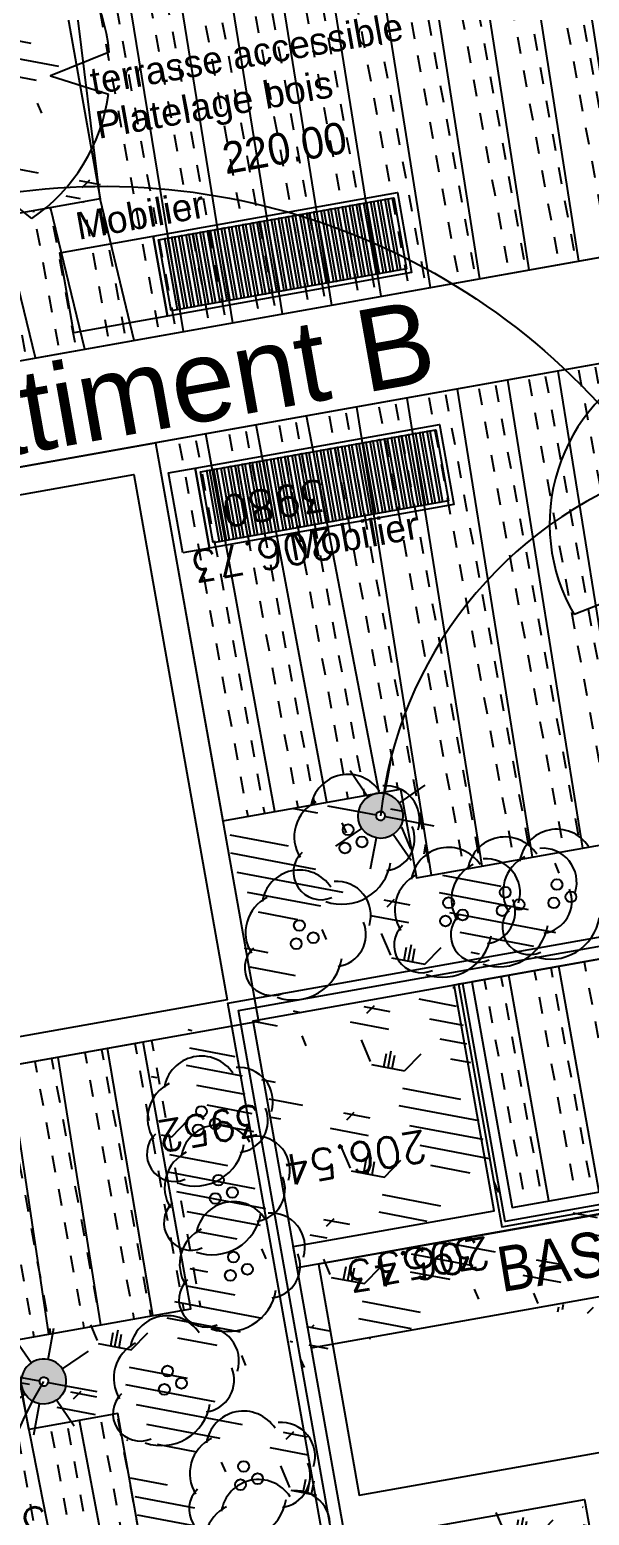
# Model space of a CAD drawing. Extents: x -2313930 to 3286427, y -3858277 to 2572692.
# Drawn here: x -3658 to -3037, y 3265 to 4911 of the extents above; entities that cross this region are included whole.
import ezdxf
from ezdxf.enums import TextEntityAlignment as Align
from ezdxf.lldxf.tags import DXFTag

# ---------------------------------------------------------------- set-up
doc = ezdxf.new("R2010")
doc.units = 0
doc.layers.add('_GAZELEC-RESERVATION 2', color=132, linetype='Continuous', lineweight=18)
doc.layers.add('Fond topo - P', color=252, linetype='Continuous', lineweight=50)
for name, color, linetype, plot in [('Fond topo - N', 252, 'Continuous', False), ('Fond topo - NCACHE', 252, 'Continuous', False), ('Fond topo - ZCACHE', 252, 'Continuous', False)]:
    doc.layers.add(name, color=color, linetype=linetype, plot=plot)
for name, color, linetype in [('Fond topo - Z_500', 252, 'Continuous'), ('prlm-VRD', 2, 'Continuous'), ('SA - arbre', 252, 'Continuous'), ('SA - arbuste', 252, 'Continuous'), ('SA - bât A-B', 252, 'Continuous'), ('SA - béton balayé', 252, 'Continuous'), ('SA - couvre sol', 252, 'Continuous'), ('SA - ECL-réso', 252, 'Eclairage public'), ('SA - EP-réso', 252, 'EP'), ('SA - limite revêtement', 252, 'Continuous'), ('SA - platelage bois', 252, 'Continuous')]:
    doc.layers.add(name, color=color, linetype=linetype)
doc.styles.add('Arial', font='arial.ttf')
doc.styles.add('Lignes', font='arial.ttf', dxfattribs={"height": 0.35})
doc.styles.add('SIMPLEX', font='simplex_.ttf', dxfattribs={"height": 1.25})
tags = doc.linetypes.add('Eclairage public', pattern='A,5,-0.25,["ECL",Lignes,S=1,R=0,X=0,Y=-0.18],-1.25', length=6.5).pattern_tags.tags
tags[15:16] = [DXFTag(74, 4), DXFTag(75, 0), DXFTag(340, '0'), DXFTag(46, 0.0), DXFTag(50, 0.0), DXFTag(44, 0.0), DXFTag(45, 0.0)]
tags[4:5] = [DXFTag(74, 4), DXFTag(75, 0), DXFTag(340, '0'), DXFTag(46, 0.0), DXFTag(50, 0.0), DXFTag(44, 0.0), DXFTag(45, 0.0)]
tags = doc.linetypes.add('EP', pattern='A,5,-0.25,["EP",Lignes,S=1,R=0,X=0,Y=-0.18],-1.25', length=6.5).pattern_tags.tags
tags[15:16] = [DXFTag(74, 4), DXFTag(75, 0), DXFTag(340, '0'), DXFTag(46, 0.0), DXFTag(50, 0.0), DXFTag(44, 0.0), DXFTag(45, 0.0)]
tags[4:5] = [DXFTag(74, 4), DXFTag(75, 0), DXFTag(340, '0'), DXFTag(46, 0.0), DXFTag(50, 0.0), DXFTag(44, 0.0), DXFTag(45, 0.0)]
pattern_1 = [(280.4264001144857, (-277130161.1279894, -473864756.7787022), (55.32121061969438, 10.17969329456503), []), (280.4264001144857, (-277130142.6875859, -473864753.3854711), (55.32121061969438, 10.17969329456503), [18.75, -18.75]), (280.4264001144857, (-277130124.2471823, -473864749.99224), (55.32121061969438, 10.17969329456503), [18.75, -18.75])]
pattern_2 = [(349.2763985886067, (-277130161.1279894, -473864756.7787022), (22.32856350872324, 117.9043497231417), [37.5000005625, -202.5000030375]), (79.27639858860677, (-277130147.3110734, -473864759.3953308), (-235.8086994462835, 44.65712701744649), [15.000000225, -105.000001575]), (79.27639858860677, (-277130138.0997961, -473864761.1397498), (-235.8086994462835, 44.65712701744649), [15.000000225, -105.000001575]), (79.27639858860677, (-277130142.7054347, -473864760.2675403), (-235.8086994462835, 44.65712701744649), [18.75000028125, -101.25000151875]), (112.9664661186067, (-277130151.916716, -473864758.5231205), (-191.1515722884832, 280.4658259369293), [12.00000018, -420.7461593111922]), (45.58633105860677, (-277130133.4941673, -473864762.0119574), (22.32856353476547, 117.9043498154048), [12.00000018, -420.7461593111923]), (45.58633105860677, (-277130124.2828801, -473864763.7563783), (22.32856353476547, 117.9043498154048), [26.00000039, -406.6661590999923]), (112.9664661186067, (-277130161.1279894, -473864756.7787022), (-191.1515722884832, 280.4658259369293), [26.00000039, -406.6661590999922]), (349.2763985886067, (-277130073.3609553, -473864750.4999832), (22.32856350872324, 117.9043497231417), [44.42455106636825, -195.5754525336318]), (349.2763985886067, (-277130085.1249766, -473864728.4255323), (22.32856350872324, 117.9043497231417), [82.81008944215131, -56.09585564143782, 43.07431864611476, -58.01973967029608]), (349.2763985886067, (-277130096.7337571, -473864706.3804808), (22.32856350872324, 117.9043497231417), [119.4799495921992, -46.28746189431191, 29.47870124218051, -44.75389087130835]), (349.2763985886067, (-277130108.4191755, -473864684.3209158), (22.32856350872324, 117.9043497231417), [100.4611429069171, -139.5388606930829]), (349.2763985886067, (-277130104.5097786, -473864665.2146754), (22.32856350872324, 117.9043497231417), [65.56973938354608, -174.4302642164539])]

# ---------------------------------------------------------------- blocks, each defined once
blk = doc.blocks.new('Candélabre', base_point=(-13.42592592600001, -9.391534390999993))
for points in [[(-13.67592592600001, -9.391534390999993, -1), (-13.17592592600001, -9.391534390999993), (-13.37592592600001, -9.391534390999993, 1), (-13.475925926, -9.391534390999993)], [(-13.67592592600001, -9.391534390999993, -1), (-13.17592592600001, -9.391534390999993), (-13.37592592600001, -9.391534390999993, 1), (-13.475925926, -9.391534390999993)], [(-13.67592592600001, -9.391534390999993), (-13.475925926, -9.391534390999993, 1), (-13.37592592600001, -9.391534390999993), (-13.17592592600001, -9.391534390999993, -1)], [(-13.67592592600001, -9.391534390999993), (-13.475925926, -9.391534390999993, 1), (-13.37592592600001, -9.391534390999993), (-13.17592592600001, -9.391534390999993, -1)]]:
    blk.add_hatch(color=250).paths.add_polyline_path(points)
at = {"linetype": 'Continuous', "flags": 128}
for points in [[(-13.42592592600001, -9.141534390999993), (-13.42592592600001, -8.791534391999988)], [(-13.60270262100001, -9.214757695999992), (-13.850189994, -8.967270322999994)], [(-13.24914923200001, -9.214757696999996), (-13.001661857, -8.96727032199999)], [(-14.02592592600001, -9.391534390999993), (-13.67592592600001, -9.391534390999993)], [(-13.17592592600001, -9.391534390999993), (-12.825925927, -9.391534390999993)], [(-13.85018999600001, -9.815798461), (-13.60270262200001, -9.568311086999998)], [(-13.42592592600001, -9.991534390999988), (-13.42592592600001, -9.641534390999993)], [(-13.00166185800001, -9.815798458999993), (-13.249149231, -9.568311085999994)]]:
    blk.add_lwpolyline(points, dxfattribs=at)
for points in [[(-13.67592592600001, -9.391534390999993), (-13.475925926, -9.391534390999993, -1), (-13.37592592600001, -9.391534390999993), (-13.17592592600001, -9.391534390999993, 1)], [(-13.67592592600001, -9.391534390999993), (-13.475925926, -9.391534390999993, 1), (-13.37592592600001, -9.391534390999993), (-13.17592592600001, -9.391534390999993, -1)]]:
    blk.add_lwpolyline(points, format="xyb", close=True, dxfattribs=at)
blk = doc.blocks.new('PTOPO')
at = {"layer": 'Fond topo - NCACHE', "style": 'SIMPLEX'}
blk.add_attdef('MAT', text='', height=0.34, dxfattribs=at).set_placement((0.09999999986030161, -0.09999999962747097), align=Align.TOP_LEFT)
at = {"layer": 'Fond topo - ZCACHE', "style": 'SIMPLEX'}
blk.add_attdef('ALT', (0.09999999986030161, 0.09999999962747097), '', height=0.34, dxfattribs=at)
blk = doc.blocks.new('A$C1F970F0F')
at = {"layer": 'SA - béton balayé'}
h = blk.add_hatch(dxfattribs=at)
h.set_pattern_fill('BETON_BALAYE', color=256, scale=49.99999999999999, angle=-10.72360141139323, style=0, pattern_type=2)
h.set_pattern_definition([(349.2763985886067, (-277130161.1279894, -473864756.7787022), (117.3825536141096, 28.65896207176165), [749.9999999999999, -99.99999999999999, 250, -49.99999999999999]), (349.2763985886067, (-277130091.1375459, -473864744.5890418), (-36.75306622226226, 74.64222748057564), [150, -16.5, 299.9999999999999, -37.49999999999999]), (349.2763985886067, (-277130128.6565508, -473864719.6726964), (261.6928111209335, -15.46358973923611), [399.9999999999999, -69.99999999999999, 200, -49.99999999999999])])
edge = h.paths.add_edge_path()
edge.add_line((-3029.358420432381, 2725.663300409979), (-3176.503412120477, 2699.68824411886))
edge.add_line((-3176.503412120477, 2699.68824411886), (-3197.938926788104, 2817.762816654752))
edge.add_line((-3197.938926788104, 2817.762816654752), (-2585.414526747907, 2927.205998263748))
edge.add_line((-2585.414526747906, 2927.205998263748), (-2578.826355698741, 2888.03185968563))
edge.add_line((-2578.826355698741, 2888.03185968563), (-1904.134724859205, 2936.930201529326))
edge.add_line((-1904.134724859205, 2936.930201529326), (-556.7846852388789, 3176.476094804919))
edge.add_arc((-574.2892230096678, 3274.932131851878), 100.0000003678063, 280.0812987824421, 378.0302388281741)
edge.add_arc((1605.009413828708, 4000.887508871435), 2197.033974330638, 193.9407361550014, 198.4415558139132, ccw=False)
edge.add_line((-527.3118890800722, 3471.582166447442), (-688.4548001430187, 4457.417421807394))
edge.add_arc((-1789.293175567613, 4303.567778650573), 1111.537152553589, 7.955943186170549, 45.96465422619263)
edge.add_arc((19.33927830369248, 6251.945001042874), 1547.302139566071, 192.879059078743, 227.9674271135737, ccw=False)
edge.add_line((-1489.03695480859, 5907.060889278498), (-1560.044395075191, 6307.792480241876))
edge.add_line((-1560.044395075191, 6307.792480241875), (-1284.318385454477, 6356.528171834126))
edge.add_line((-1284.318385454477, 6356.528171834125), (-1215.319194815332, 5966.159823136683))
edge.add_arc((19.3392790080029, 6251.94500138343), 1267.302140410601, 193.0326782619799, 228.1653141634967)
edge.add_arc((-1789.293174348239, 4303.567779083163), 1391.537151259583, 7.955943178051314, 46.18746477798038, ccw=False)
edge.add_line((-411.1498586048565, 4496.172671736105), (-275.2797675438888, 3639.964293068523))
edge.add_arc((3153.449018752114, 4499.098145884332), 3534.726590138055, 194.066934089328, 205.9179933813439)
edge.add_arc((1360.60453142281, 3627.843744498979), 1541.393806160593, 205.917993299705, 223.4935397732298)
edge.add_arc((5328.644473156121, 7392.522830198402), 7011.142392459067, 223.4935397712739, 227.6166324867172)
edge.add_line((602.5175779411827, 2213.735113210599), (898.3231051051232, 2004.633868360899))
edge.add_line((898.3231051051231, 2004.633868360899), (847.6940603821262, 1728.843869632567))
edge.add_arc((1998.283496401869, 4025.384621252822), 2568.648569604794, 204.8031901930446, 243.3886814322684, ccw=False)
edge.add_arc((-512.7503180231788, 2859.286821588871), 199.9999996293523, 26.27723080957601, 100.08129874951)
edge.add_line((-547.7593932520969, 3056.198894580915), (-1889.254979973833, 2817.69386697183))
edge.add_line((-1889.254979973833, 2817.69386697183), (-1913.538162964921, 2815.933940840666))
edge.add_line((-1913.538162964921, 2815.933940840666), (-2036.659527240996, 1231.702232686619))
edge.add_line((-2036.659527240996, 1231.702232686619), (-2036.482519291774, 133.7400379066587))
edge.add_arc((-1936.482520511362, 133.7561594007732), 100.0000000799253, 180.0092369357546, 270.0092369145096)
edge.add_line((-1936.466399054336, 33.7561606747783), (-1436.448871649034, 33.83677102289278))
edge.add_line((-1436.448871649034, 33.83677102289275), (-1436.428442326689, -86.1632271734652))
edge.add_line((-1436.42844232669, -86.1632271734652), (-1936.447053287466, -86.24383772407744))
edge.add_arc((-1936.482520706155, 133.7561592480878), 219.9999998311147, 180.0092368832574, 270.00923697005237, ccw=False)
edge.add_line((-2156.482517686297, 133.7206921626651), (-2156.660235340263, 1236.084975973609))
edge.add_line((-2156.660235340263, 1236.084975973609), (-2034.581792946551, 2807.161291871891))
edge.add_line((-2034.581792946552, 2807.16129187189), (-3029.358420432381, 2725.663300409979))
at = {"layer": 'SA - couvre sol'}
h = blk.add_hatch(dxfattribs=at)
h.set_pattern_fill('PELOUSE6', color=256, scale=20.0000003, angle=-10.72360141139323, style=0, pattern_type=2)
h.set_pattern_definition(pattern_2)
h.paths.add_polyline_path([(-3402.623808803382, 4002.738312271429), (-3437.712507589949, 4199.636212808002), (-3240.81464163304, 4234.725105514619), (-3223.270195233028, 4136.276172657652), (-2523.393668735908, 4261.000187694139), (-2562.872126556909, 4482.529666060197), (-2956.667858459632, 4412.351880455288), (-2991.756751253422, 4609.249746452402), (-2794.85888531939, 4644.338639163351), (-2873.107116345795, 5083.420880229077), (-2676.209250280051, 5118.509773009871), (-2716.733466870143, 5345.90742274797), (-3626.306558289891, 5183.813676629252), (-3573.673219096088, 4888.466877775171), (-3886.433009378015, 4832.73039375921), (-3939.06634855449, 5128.077192704795), (-4875.622878340046, 4961.174765867798), (-4861.415331338533, 4881.450515412981), (-4762.966398399941, 4898.994961868626), (-4736.649728846019, 4751.321562402331), (-4835.098661767282, 4733.777116038193), (-4821.063104642834, 4655.017969675949), (-4544.422242371515, 4704.317750093585), (-4520.912684171495, 4572.396179924211), (-4896.002479472914, 4505.551953068259), (-5000.388478969709, 5091.303708193815), (-2644.601016008993, 5511.124216758372), (-2407.400474873673, 4180.096742493728)])
h = blk.add_hatch(dxfattribs=at)
h.set_pattern_fill('PELOUSE6', color=256, scale=20.0000003, angle=-10.72360141139323, style=0, pattern_type=2)
h.set_pattern_definition(pattern_2)
h.paths.add_polyline_path([(-3404.319882600679, 3978.057930172946), (-3181.519558210426, 4017.763104276625), (-3137.089074274293, 3767.678977688027), (-3359.756988684878, 3727.997640739057)])
h = blk.add_hatch(dxfattribs=at)
h.set_pattern_fill('PELOUSE6', color=256, scale=20.0000003, angle=-10.72360141139323, style=0, pattern_type=2)
h.set_pattern_definition(pattern_2)
h.paths.add_polyline_path([(-3298.165509577112, 2675.607043131192), (-3333.056756284105, 2871.395554203723), (-3431.982729456081, 2853.766095122478), (-3467.0716222672, 3050.663961028087), (-3368.145649112554, 3068.293420017826), (-3403.234541883467, 3265.191286010609), (-3797.030273717561, 3195.013500392702), (-3814.574720123121, 3293.462433345506), (-3519.227921227619, 3346.095772507767), (-3554.31681402141, 3542.993638504882), (-3652.765747051507, 3525.449192066567), (-3670.310193457068, 3623.898125019371), (-3473.412327505706, 3658.987017821825), (-3526.045666699509, 3954.333816675906), (-3427.59673366941, 3971.878263114222), (-3199.716966173931, 2693.153391904228)])
h = blk.add_hatch(dxfattribs=at)
h.set_pattern_fill('PELOUSE6', color=256, scale=20.0000003, angle=-10.72360141139323, style=0, pattern_type=2)
h.set_pattern_definition(pattern_2)
h.paths.add_polyline_path([(-3339.756319948983, 3615.765857194901), (-3355.546321705322, 3704.369896898178), (-2369.183400165857, 3880.148250939387), (-2353.393398409518, 3791.544211236111), (-2807.232427039124, 3710.666193858904), (-2790.495782526751, 3616.439634387315), (-2879.088808031324, 3600.688645948596), (-2895.841931179292, 3694.875218329639)])
h = blk.add_hatch(dxfattribs=at)
h.set_pattern_fill('PELOUSE6', color=256, scale=20.0000003, angle=-10.72360141139323, style=0, pattern_type=2)
h.set_pattern_definition(pattern_2)
h.paths.add_polyline_path([(-3301.456839618914, 3400.852095514478), (-3036.755490364462, 3447.913935397931), (-3021.098160191325, 3359.287527242102), (-3285.64583143136, 3312.130180475482)])
at = {"layer": 'SA - platelage bois'}
h = blk.add_hatch(dxfattribs=at)
h.set_pattern_fill('PASSERELLE', color=256, scale=150, angle=-79.57359988551433, style=0, pattern_type=2)
h.set_pattern_definition(pattern_1)
h.paths.add_polyline_path([(-4875.622878340046, 4961.174765867798), (-4861.415331338533, 4881.450515412981), (-4762.966398399941, 4898.994961868626), (-4736.649728846019, 4751.321562402331), (-4835.098661767282, 4733.777116038193), (-4821.063104642834, 4655.017969675949), (-4544.422242371515, 4704.317750093585), (-4520.912684171495, 4572.396179924211), (-4068.335335630077, 4653.049355077584), (-4065.528224184668, 4637.297525763334), (-2881.979355956483, 4848.216111185977), (-2922.331582675059, 5074.648656927342), (-2676.209250280051, 5118.509773009871), (-2716.733466870143, 5345.90742274797), (-3626.306558289891, 5183.813676629252), (-3573.673219096088, 4888.466877775171), (-3886.433009378015, 4832.73039375921), (-3939.06634855449, 5128.077192704795)])
h = blk.add_hatch(dxfattribs=at)
h.set_pattern_fill('PASSERELLE', color=256, scale=150, angle=-79.57359988551433, style=0, pattern_type=2)
h.set_pattern_definition(pattern_1)
h.paths.add_polyline_path([(-3437.712507589949, 4199.636212808002), (-3240.81464163304, 4234.725105514619), (-3223.270195233028, 4136.276172657652), (-2523.393668735908, 4261.000187694139), (-2562.872126556909, 4482.529666060197), (-2956.667858459632, 4412.351880455288), (-2991.756751253422, 4609.249746452402), (-2844.083351814336, 4635.56641598778), (-2861.627798237225, 4734.015348849079), (-3512.279858216522, 4618.063556983831)])
h = blk.add_hatch(dxfattribs=at)
h.set_pattern_fill('PASSERELLE', color=256, scale=150, angle=-79.57359988551433, style=0, pattern_type=2)
h.set_pattern_definition(pattern_1)
h.paths.add_polyline_path([(-4335.267744219151, 4440.927387803801), (-4492.490680990537, 4412.908908511484), (-4468.981122882024, 4280.987338359439), (-4647.173052249411, 4249.232004214435), (-4585.76748988437, 3904.660738842532), (-4684.216422805634, 3887.116292478393), (-4660.177072840863, 3752.221847930361), (-4463.279206866626, 3787.310740728484), (-4410.645867672823, 3491.963941874403), (-4607.543733624184, 3456.875049071948), (-4589.999287218625, 3358.426116119144), (-4491.550354280032, 3375.970562574789), (-4456.461461509119, 3179.072696582007), (-4554.910394430382, 3161.528250217867), (-4537.365948024823, 3063.079317265063), (-4143.570216190728, 3133.25710288297), (-4064.620207443004, 2690.236904562595), (-4261.518073302859, 2655.14801174281), (-4270.290296560057, 2704.372478182124), (-4368.739229498649, 2686.828031726479), (-4333.843767498192, 2491.015584049302), (-3298.165509577112, 2675.607043131192), (-3324.284533135743, 2822.171087690233), (-3718.080264969837, 2751.993302072327), (-3726.852488209704, 2801.217768603146), (-3431.982729456081, 2853.766095122478), (-3467.0716222672, 3050.663961028087), (-3761.941380923771, 2998.115634395587), (-3814.574720123121, 3293.462433345506), (-3519.227921227619, 3346.095772507767), (-3554.31681402141, 3542.993638504882), (-3652.765747051507, 3525.449192066567), (-3670.310193457068, 3623.898125019371), (-3473.412327505706, 3658.987017821825), (-3526.045666699509, 3954.333816675906), (-4226.313273780827, 3829.540107731822)])
h = blk.add_hatch(dxfattribs=at)
h.set_pattern_fill('PASSERELLE', color=256, scale=150, angle=-79.57359988551433, style=0, pattern_type=2)
h.set_pattern_definition(pattern_1)
h.paths.add_polyline_path([(-3161.630233608043, 4021.307322350282), (-3117.067338067875, 3771.247023224799), (-2642.565771288473, 3855.807282562109), (-2687.128667051858, 4105.867581635077)])
at = {"layer": 'SA - arbre', "ltscale": 1.920000076293945, "elevation": 9.999999999999998e-08, "flags": 128}
for points in [[(-3563.669646782825, 5050.890961662402), (-3628.872003062034, 5024.524413712941), (-3564.572491115906, 5004.135635225758)], [(-3649.544816650656, 4866.567232037828), (-3696.324492228814, 4903.360304279556), (-3690.485293049178, 4845.006886820881)], [(-3016.109797892697, 4386.198645789721), (-2980.430155645974, 4454.787612915551), (-3048.459825512047, 4427.95257735174)]]:
    blk.add_lwpolyline(points, dxfattribs=at)
at = {"layer": 'SA - arbre', "ltscale": 1.920000076293945}
for centre, start, end in [((-3762.467718758773, 5031.34343604551), 5.615758488842114, 100.95514862453), ((-3762.467718758773, 5031.34343604551), 304.4232596641855, 352.1717178320799), ((-2875.763371943929, 4528.345259772231), 114.6790984886185, 210.1704842050026)]:
    blk.add_arc(centre, 199.7567998, start, end, dxfattribs=at)
at = {"layer": 'SA - arbuste', "ltscale": 0.800000011920929}
for centre in [(-3298.937779554093, 4189.728573631216), (-3283.503398061746, 4176.148980010499), (-3302.412387481734, 4169.440757789948), (-3067.409987229105, 4128.925701399263), (-3187.481012703925, 4108.869718277245), (-3124.73796794921, 4120.403586968346), (-3070.884595174075, 4108.637885466489), (-3051.975605736759, 4115.346107778546), (-3172.046631211579, 4095.290124656527), (-3128.212575876851, 4100.115771127078), (-3109.303586456864, 4106.823993347628), (-3352.933760968015, 4083.681407182796), (-3190.955620648895, 4088.581902344471), (-3356.408368872779, 4063.393591337195), (-3337.499379475668, 4070.101813562078), (-3461.504981471341, 3877.666191051731), (-3446.070599978994, 3864.086597431014), (-3464.979589376105, 3857.378375206131), (-3442.633652246462, 3801.564397609298), (-3446.108260174102, 3781.27658176803), (-3427.199270754115, 3787.984803988581), (-3425.967467594821, 3716.441640269442), (-3429.442075522462, 3696.153824428175), (-3410.533086102475, 3702.862046648725), (-3499.05585237813, 3590.194752611251), (-3502.53046030577, 3569.906936769983), (-3483.621470868454, 3576.615159082039), (-3414.707559869474, 3484.533754894435), (-3399.273178377127, 3470.954161273718), (-3418.182167797114, 3464.245939053167)]:
    blk.add_circle(centre, 6, dxfattribs=at)
at = {"layer": 'SA - arbuste', "ltscale": 0.6399999856948853}
for centre, radius, start, end in [((-3299.04967708943, 4209.324099902698), 41.674688, 32.90494467775616, 171.122222747956), ((-3257.443647708364, 4200.752460341126), 37.72767999999999, 342.9842594908044, 94.63470469373227), ((-3315.446709916913, 4181.877818723093), 43.180544, 116.3248626312973, 211.8320556308634), ((-3260.776831997703, 4179.749430497854), 35.676672, 277.883133562608, 22.28760178340445), ((-3124.849865467218, 4139.999113331333), 41.674688, 32.90494450850222, 171.122222747956), ((-3067.521884764442, 4148.521227670745), 41.674688, 32.90494467775616, 171.1222224813845), ((-3329.129995959967, 4142.491443816582), 30.327872, 133.2696689600436, 293.7521365777301), ((-3187.592910239262, 4128.465244548726), 41.674688, 32.90494467775616, 171.1222224813845), ((-3083.243836109028, 4131.427473774093), 37.72767999999999, 342.9842594908044, 94.63470469373227), ((-3305.898789851191, 4161.8806381349), 54.727168, 251.0377365152544, 350.7437825057393), ((-3141.24689831203, 4112.552832060222), 43.180544, 116.3248626312973, 211.8320557992154), ((-3145.986880858196, 4119.893604987154), 37.72767999999999, 342.9842594908044, 94.63470461757107), ((-3083.918917609255, 4121.074946399634), 43.180544, 116.3248626312973, 211.8320556308634), ((-3353.045658463146, 4103.276933541451), 41.674688, 32.90494467775616, 171.1222224813845), ((-3311.439629104956, 4094.705293984211), 37.72767999999999, 342.9842594908044, 94.63470461757107), ((-3203.989943084074, 4101.018963277615), 43.180544, 116.3248626312973, 211.8320556308634), ((-3369.442691307958, 4075.83065227034), 43.180544, 116.3248626312973, 211.8320556308634), ((-3086.57702039282, 4110.424443834983), 35.676672, 277.8831336789501, 22.28760178340445), ((-3149.320065147535, 4098.890575143882), 35.676672, 277.883133562608, 22.28760147896251), ((-3097.602203657856, 4081.68857158896), 30.327872, 133.2696686423436, 293.7521367830749), ((-3314.772813388748, 4073.7022640451), 35.676672, 277.8831336789501, 22.28760178340445), ((-3217.6732291098, 4061.632588462609), 30.327872, 133.2696683174558, 293.7521367830749), ((-3154.930184360631, 4073.166457249549), 30.327872, 133.2696686423436, 293.7521365777301), ((-3131.698978246309, 4092.555651472031), 54.727168, 251.0377364883117, 350.7437827194919), ((-3074.370997526204, 4101.077765902947), 54.727168, 251.0377364883117, 350.7437825057393), ((-3194.442023018354, 4081.021782689423), 54.727168, 251.0377364883117, 350.7437829327423), ((-3383.12597735656, 4036.444277459666), 30.327872, 133.2696683174558, 293.7521367830749), ((-3359.894771242237, 4055.833471682147), 54.727168, 251.0377364883117, 350.7437825057393), ((-3461.616878966472, 3897.261717410387), 41.674688, 32.90494450850222, 171.122222747956), ((-3420.010849608282, 3888.690077853146), 37.72767999999999, 342.9842594908044, 94.63470469373227), ((-3478.013911811284, 3869.815436139275), 43.180544, 116.3248626312973, 211.8320556308634), ((-3423.344033892074, 3867.687047914036), 35.676672, 277.8831336789501, 22.28760147896251), ((-3491.697197859886, 3830.429061328602), 30.327872, 133.2696689600436, 293.7521365777301), ((-3442.745549764469, 3821.159923972286), 41.674688, 32.90494450850222, 171.1222230151524), ((-3401.139520400732, 3812.588284319208), 37.72767999999999, 342.9842594908044, 94.63470469373227), ((-3468.465991745563, 3849.818255551083), 54.727168, 251.0377365152544, 350.7437827194919), ((-3459.142582609281, 3793.713642701175), 43.180544, 116.3248626312973, 211.8320556308634), ((-3404.472704690071, 3791.585254475935), 35.676672, 277.8831334746112, 22.28760147896251), ((-3472.825868652336, 3754.327267794663), 30.327872, 133.2696686423436, 293.7521365777301), ((-3426.079365130158, 3736.037166540925), 41.674688, 32.90494467775616, 171.1222224813845), ((-3449.59466254356, 3773.716462112983), 54.727168, 251.0377365523678, 350.7437825057393), ((-3384.473335749092, 3727.465526979352), 37.72767999999999, 342.9842594908044, 94.63470461757107), ((-3442.476397957641, 3708.590885361319), 43.180544, 116.3248626312973, 211.8320556308634), ((-3387.806520015554, 3706.462497131747), 35.676672, 277.883133562608, 22.28760147896251), ((-3456.159684000696, 3669.204510454808), 30.327872, 133.2696683174558, 293.7521367830749), ((-3432.928477869043, 3688.593704768795), 54.727168, 251.0377365152544, 350.7437825057393), ((-3499.167749896137, 3609.790278974238), 41.674688, 32.90494467775616, 171.1222224813845), ((-3457.561720515071, 3601.218639412666), 37.72767999999999, 342.9842594908044, 94.63470461757107), ((-3515.564782718073, 3582.343997698795), 43.180544, 116.3248626312973, 211.8320556308634), ((-3460.894904798863, 3580.215609473556), 35.676672, 277.8831336789501, 22.28760178340445), ((-3529.248068766675, 3542.957622888121), 30.327872, 133.2696686423436, 293.7521367830749), ((-3506.016862652352, 3562.346817110603), 54.727168, 251.0377365152544, 350.7437827194919), ((-3414.819457387481, 3504.129281257423), 41.674688, 32.90494467775616, 171.1222224813845), ((-3373.213428006415, 3495.55764169585), 37.72767999999999, 342.9842594908044, 94.63470461757107), ((-3431.216490209417, 3476.682999981979), 43.180544, 116.3248626312973, 211.8320556308634), ((-3376.546612290207, 3474.55461175674), 35.676672, 277.8831336789501, 22.28760178340445), ((-3444.899776258019, 3437.296625171306), 30.327872, 133.2696683174558, 293.7521367830749), ((-3398.227876303027, 3428.380426917743), 41.674688, 32.90494467775616, 171.1222224813845), ((-3356.62184692196, 3419.80878735617), 37.72767999999999, 342.9842594908044, 94.63470461757107), ((-3414.624909147839, 3400.934145646632), 43.180544, 116.3248626312973, 211.8320554210229), ((-3421.668570143696, 3456.685819393787), 54.727168, 251.0377365152544, 350.7437827194919)]:
    blk.add_arc(centre, radius, start, end, dxfattribs=at)
at = {"layer": 'SA - bât A-B', "linetype": 'Continuous', "ltscale": 2.539999961853027, "elevation": 9.999999999999998e-08, "flags": 128}
for points in [[(-4891.208220167493, 4341.854014492964), (-4550.158628513374, 2428.087821803657), (-3171.873868801296, 2673.710017606947), (-3404.319882600679, 3978.057930172946), (-2379.562068281582, 4160.679690604004), (-2625.183937557962, 5538.9626177042), (-5028.226891870663, 5110.720795591417), (-4919.630223348451, 4501.341285905692)], [(-4538.832048105923, 2444.327162202496), (-3188.11766236816, 2685.063134288174), (-3420.558952990663, 3989.384543523098), (-2395.801138837249, 4172.00630408032), (-2636.510566602577, 5522.723550404896), (-5011.987817731413, 5099.394161246686)], [(-4870.387587714489, 4361.816510965448), (-4530.741633449554, 2455.926691246847), (-3199.716966173931, 2693.153391904228), (-3432.158289101265, 3997.474982045343), (-2407.400474873673, 4180.096742493728), (-2644.601016008993, 5511.124216758372), (-5000.388478969709, 5091.303708193815), (-4893.195368027506, 4489.800123754009)], [(-4028.476644085583, 3895.268947438105), (-4202.042121845539, 3864.33808688549), (-4305.733258376407, 4446.190687121713), (-3536.551398338173, 4583.265508594228), (-3432.860261692925, 4001.412908336342), (-3786.3293732782, 3938.421673270128)], [(-3519.227921227619, 3346.095772507767), (-3554.31681402141, 3542.993638504882), (-3652.765747051507, 3525.449192066567), (-3670.310193457068, 3623.898125019371), (-3473.412327505706, 3658.987017821825), (-3526.045673387598, 3954.333854435716), (-4226.313273780827, 3829.540107731822), (-4335.267744219151, 4440.927387803801), (-4492.490680990537, 4412.908908511484), (-4468.981122882024, 4280.987338359439), (-4647.173052249411, 4249.232004214435), (-4585.767489775534, 3904.660738916708), (-4684.216422788304, 3887.116292569898), (-4660.177072840863, 3752.221847930361), (-4463.279206866626, 3787.310740728484), (-4410.645867672823, 3491.963941874403), (-4607.543733624184, 3456.875049071948), (-4589.999287218625, 3358.426116119144)]]:
    blk.add_lwpolyline(points, dxfattribs=at)
for points in [[(-4821.063104642834, 4655.017969675949), (-4544.422242371515, 4704.317750093585), (-4518.105572726086, 4556.644350609961), (-2832.754889553043, 4856.988334378877), (-2873.107116231412, 5083.420880207415), (-2676.209250280051, 5118.509773009871), (-2716.733466870143, 5345.90742274797), (-3626.306558272562, 5183.813676720758), (-3573.673219096088, 4888.466877775171), (-3886.433009378015, 4832.73039375921), (-3939.06634855449, 5128.077192704795), (-4875.622878340046, 4961.174765867798), (-4861.415331338533, 4881.450515412981), (-4762.966398399941, 4898.994961868626), (-4736.649728846019, 4751.321562402331), (-4835.098661767282, 4733.777116038193)], [(-3499.206751065014, 4758.535982722959), (-3514.996752821353, 4847.140022426236), (-3244.262187176098, 4895.387250048631), (-3228.472185402431, 4806.783210436861)], [(-3495.161526701171, 4764.335651695817), (-3509.197083831166, 4843.094798153899), (-3248.307411539942, 4889.587581075773), (-3234.271854392618, 4810.828434709199)], [(-3251.830065400007, 4807.699410474854), (-3265.865622507126, 4886.458556928604), (-3262.912154577101, 4886.984890286835), (-3248.876597429777, 4808.22574392026)], [(-3243.954150830056, 4809.102966237764), (-3257.989707862998, 4887.862112582679), (-3255.036239915644, 4888.388446032417), (-3241.000682785649, 4809.629299574336)], [(-3346.341041090713, 4790.856741955082), (-3360.376598238037, 4869.615888321658), (-3357.4231301763, 4870.142221749735), (-3343.387573028976, 4791.383075383159)], [(-3338.465126429255, 4792.260297700663), (-3352.500683553703, 4871.019444062907), (-3349.547215532173, 4871.54577740381), (-3335.511658459025, 4792.786631146069)], [(-3330.589211785127, 4793.663853354738), (-3344.624768892245, 4872.422999808488), (-3341.671300962221, 4872.94933316672), (-3327.635743832226, 4794.190186708639)], [(-3322.713297215176, 4795.067409117649), (-3336.748854248118, 4873.826555462563), (-3333.795386318093, 4874.352888820797), (-3319.759829170769, 4795.59374245422)], [(-3314.837382553718, 4796.470964863231), (-3328.87293958666, 4875.230111208145), (-3325.919471656636, 4875.756444566377), (-3311.883914509312, 4796.997298199801)], [(-3306.961467886714, 4797.874520512974), (-3320.99702501671, 4876.633666971054), (-3318.043556972302, 4877.160000307626), (-3304.00799993936, 4798.400853962712)], [(-3299.085553225257, 4799.278076258555), (-3313.12111038991, 4878.037222533625), (-3310.167642425227, 4878.563556074869), (-3296.132085295232, 4799.804409616787)], [(-3291.209638581129, 4800.68163191263), (-3305.245195728453, 4879.440778279206), (-3302.291727758223, 4879.967111724612), (-3288.256170633775, 4801.207965362369)], [(-3283.333724011178, 4802.085187675541), (-3297.369281066996, 4880.844334024787), (-3294.415813096766, 4881.370667470193), (-3280.380255972318, 4802.61152110795)], [(-3275.457809367049, 4803.488743329616), (-3289.493366497044, 4882.247889787697), (-3286.539898452637, 4882.774223124269), (-3272.504341287985, 4804.015076849199)], [(-3267.581894705592, 4804.892299075197), (-3281.617451852917, 4883.651445441773), (-3278.66398380851, 4884.177778778344), (-3264.628426775568, 4805.41863243343)], [(-3259.705980044135, 4806.295854820779), (-3273.741537168583, 4885.055001183022), (-3270.788069238559, 4885.581334541255), (-3256.752512091234, 4806.822188174679)], [(-4335.267744219151, 4440.927387803801), (-4492.490680990537, 4412.908908511484), (-4518.105572726086, 4556.644350609961), (-2832.754889553043, 4856.988334378877), (-2812.403331702073, 4742.787572111823), (-4340.531078218113, 4470.462067656887)], [(-3432.976102028455, 4775.417629163561), (-3447.011659152903, 4854.176775525805), (-3444.058191222878, 4854.703108884038), (-3430.022634075553, 4775.943962517462)], [(-3425.100187458503, 4776.821184926473), (-3439.135744508774, 4855.580331179881), (-3436.18227656142, 4856.106664629619), (-3422.146719414097, 4777.347518263043)], [(-3417.224272831704, 4778.224740489042), (-3431.259829938823, 4856.983886942791), (-3428.306361899964, 4857.5102203752), (-3414.270804844145, 4778.751074025954)], [(-3409.348358170248, 4779.628296234623), (-3423.383915294695, 4858.387442596867), (-3420.430447238506, 4858.913776120782), (-3406.394890200017, 4780.154629680029)], [(-3401.472443485913, 4781.031851975872), (-3415.508000633238, 4859.790998342448), (-3412.554532703213, 4860.31733170068), (-3398.51897553856, 4781.558185425611)], [(-3393.596528938838, 4782.435407743114), (-3407.63208597178, 4861.19455408803), (-3404.678618041756, 4861.720887446261), (-3390.643060894432, 4782.961741079686)], [(-3385.720614271834, 4783.838963392858), (-3399.756171401829, 4862.598109850939), (-3396.802703357422, 4863.124443187511), (-3382.767146250303, 4784.365296733761)], [(-3377.844699610377, 4785.242519138439), (-3391.880256757701, 4864.001665505015), (-3388.926788713295, 4864.527998841586), (-3374.891231680353, 4785.768852496672)], [(-3369.96878494892, 4786.646074884021), (-3384.004342096243, 4865.405221250597), (-3381.050874143343, 4865.931554604496), (-3367.015317018895, 4787.172408242253)], [(-3362.092870304792, 4788.049630538096), (-3376.128427452116, 4866.808776904672), (-3373.174959481885, 4867.335110350078), (-3359.139402334562, 4788.575963983501)], [(-3354.216955752169, 4789.453186209501), (-3368.252512785111, 4868.212332554414), (-3365.299044820429, 4868.738666095659), (-3351.263487690434, 4789.979519637578)], [(-3602.778100922736, 4740.078677686989), (-3618.568102696403, 4828.68271729876), (-3514.996752821353, 4847.140022426236), (-3499.206751065014, 4758.535982722959)], [(-3488.107504515162, 4765.592739201681), (-3502.143061679815, 4844.351885476751), (-3499.189593618079, 4844.878218904828), (-3485.154036585137, 4766.119072559914)], [(-3480.231589871033, 4766.996294855757), (-3494.267147018358, 4845.755441222333), (-3491.313679071003, 4846.28177467207), (-3477.27812192368, 4767.522628305495)], [(-3472.355675226906, 4768.399850509832), (-3486.391232356901, 4847.158996967913), (-3483.43776438667, 4847.68533041332), (-3469.402207262222, 4768.926184051076)], [(-3464.479760656954, 4769.803406272743), (-3478.515317712772, 4848.562552621989), (-3475.561849759871, 4849.088885975889), (-3461.526292618095, 4770.329739705152)], [(-3456.603845995497, 4771.206962018324), (-3470.639403142821, 4849.9661083849), (-3467.685935098414, 4850.492441721471), (-3453.65037795109, 4771.733295354895)], [(-3448.72793133404, 4772.610517763906), (-3462.763488481364, 4851.36966413048), (-3459.810020436957, 4851.895997467052), (-3445.774463404015, 4773.136851122137)], [(-3440.852016689912, 4774.01407341798), (-3454.887573819907, 4852.773219876062), (-3451.934105867005, 4853.299553229962), (-3437.898548737011, 4774.540406771881)], [(-2991.756751253422, 4609.249746452402), (-2794.85888531939, 4644.338639163351), (-2812.403331702073, 4742.787572111823), (-3512.279858216522, 4618.063556983831), (-3437.712507589949, 4199.636212808002), (-3240.81464163304, 4234.725105514619), (-3223.270195233028, 4136.276172657652), (-2523.393668735908, 4261.000187694139), (-2562.872126556909, 4482.529666060197), (-2956.667858459632, 4412.351880455288)], [(-3452.602813594404, 4501.633158467394), (-3468.392815350743, 4590.237198170671), (-3197.658249722818, 4638.48442570156), (-3181.868247966479, 4549.880385998284)], [(-3448.557589344943, 4507.432827461913), (-3462.593146377885, 4586.191973806828), (-3201.703474086661, 4632.684756728702), (-3187.667916939336, 4553.925610362126)], [(-3236.729786557897, 4545.182363328468), (-3250.765343705221, 4623.941509695045), (-3247.811875643485, 4624.467843123122), (-3233.776318627872, 4545.708696686702)], [(-3228.853871896439, 4546.58591907405), (-3242.889429043764, 4625.345065440626), (-3239.935961113739, 4625.871398798859), (-3225.900403966415, 4547.112252432283)], [(-3220.977957234982, 4547.989474819632), (-3235.013514382306, 4626.748621186207), (-3232.060046429405, 4627.274954540108), (-3218.024489304958, 4548.515808177865)], [(-3213.10204268236, 4549.393030491036), (-3227.137599738178, 4628.152176840283), (-3224.184131767948, 4628.678510285688), (-3210.14857466083, 4549.919363831939)], [(-3205.226128020903, 4550.796586236617), (-3219.261685185556, 4629.555732511687), (-3216.30821712382, 4630.082065939764), (-3202.272659976496, 4551.322919573188)], [(-3197.350213376775, 4552.200141890693), (-3211.385770524099, 4630.959288257269), (-3208.432302462363, 4631.485621685345), (-3194.396745429421, 4552.726475340432)], [(-3398.062247843995, 3977.141562340628), (-4226.31346780538, 3829.540073100857), (-4340.531272225337, 4470.462033117427), (-3512.280052338127, 4618.063522466034)], [(-3331.240762157096, 4528.339694791368), (-3345.27631930442, 4607.098841157943), (-3342.322851357066, 4607.625174607681), (-3328.287294209742, 4528.866028241106)], [(-3323.36484762735, 4529.743250467104), (-3337.400404642963, 4608.502396903525), (-3334.446936695609, 4609.028730353263), (-3320.411379565614, 4530.269583895181)], [(-3315.488932943016, 4531.146806208353), (-3329.524490090341, 4609.905952574929), (-3326.571022045934, 4610.4322859115), (-3312.535464904157, 4531.673139640763)], [(-3307.613018281559, 4532.550361953935), (-3321.648575428884, 4611.309508320511), (-3318.695107384477, 4611.835841657082), (-3304.659550351535, 4533.076695312167)], [(-3299.737103637432, 4533.95391760801), (-3313.772660767427, 4612.713064066092), (-3310.819192814525, 4613.239397419992), (-3296.783635690078, 4534.480251057748)], [(-3291.861188975974, 4535.357473353592), (-3305.896746123298, 4614.116619720167), (-3302.943278153068, 4614.642953165573), (-3288.907721023073, 4535.883806707491)], [(-3283.985274406023, 4536.761029116502), (-3298.020831438965, 4615.520175461416), (-3295.06736350894, 4616.046508819649), (-3281.031806361616, 4537.287362453073)], [(-3276.109359744566, 4538.164584862083), (-3290.144916909219, 4616.923731137153), (-3287.191448847483, 4617.45006456523), (-3273.155891791665, 4538.690918215983)], [(-3268.233445100438, 4539.568140516159), (-3282.269002224885, 4618.327286878402), (-3279.315534186026, 4618.853620310811), (-3265.279977147537, 4540.094473870059)], [(-3260.35753045631, 4540.971696170234), (-3274.393087580757, 4619.730842532477), (-3271.439619633404, 4620.257175982216), (-3257.40406248608, 4541.49802961564)], [(-3252.481615886358, 4542.375251933145), (-3266.5171729193, 4621.134398278059), (-3263.563704989276, 4621.660731636292), (-3249.528147824622, 4542.901585361222)], [(-3244.60570124223, 4543.77880758722), (-3258.641258349349, 4622.537954040969), (-3255.687790327818, 4623.064287381872), (-3241.652233180494, 4544.305141015297)], [(-3425.751737870678, 4511.497026275928), (-3439.787294995125, 4590.256172638171), (-3436.833826973595, 4590.782505979074), (-3422.79826982627, 4512.023359612499)], [(-3417.875823186343, 4512.900582017177), (-3431.911380333668, 4591.659728383753), (-3428.957912289261, 4592.186061720324), (-3414.92235525632, 4513.426915375409)], [(-3409.999908542216, 4514.304137671252), (-3424.03546567221, 4593.063284129334), (-3421.081997742187, 4593.589617487567), (-3407.046440594862, 4514.83047112099)], [(-3402.123993880758, 4515.707693416834), (-3416.159551045412, 4594.466839691903), (-3413.206083057852, 4594.993173228815), (-3399.170525950733, 4516.234026775066)], [(-3394.248079328136, 4517.111249088238), (-3408.283636383955, 4595.870395437484), (-3405.330168413725, 4596.396728882891), (-3391.294611289277, 4517.637582520647)], [(-3386.372164666679, 4518.51480483382), (-3400.407721814003, 4597.273951200395), (-3397.454253752268, 4597.800284628472), (-3383.418696604943, 4519.041138261896)], [(-3378.496250022551, 4519.918360487894), (-3392.531807152546, 4598.677506945976), (-3389.57833910814, 4599.203840282547), (-3375.542782075197, 4520.444693937633)], [(-3370.620335361094, 4521.321916233476), (-3384.655892508418, 4600.081062600052), (-3381.702424555518, 4600.607395953952), (-3367.666867408193, 4521.848249587377)], [(-3362.744420791143, 4522.725471996387), (-3376.779977824085, 4601.484618341301), (-3373.82650989406, 4602.010951699534), (-3359.790952746736, 4523.251805332958)], [(-3354.868506147015, 4524.129027650462), (-3368.90406327701, 4602.888174108543), (-3365.950595232603, 4603.414507445114), (-3351.915038085279, 4524.655361078539)], [(-3346.992591485558, 4525.532583396043), (-3361.028148610005, 4604.291729758287), (-3358.074680571146, 4604.818063190696), (-3344.039123532657, 4526.058916749944)], [(-3339.1166768241, 4526.936139141624), (-3353.152233965877, 4605.695285412362), (-3350.198766018523, 4606.221618862101), (-3336.163208871199, 4527.462472495525)], [(-3482.137493553207, 4496.369824535846), (-3497.927495235369, 4584.973864130288), (-3468.392815350743, 4590.237198170671), (-3452.602813594404, 4501.633158467394)], [(-3441.503567084756, 4508.689914858942), (-3455.539124209205, 4587.449061221185), (-3452.58565627918, 4587.975394579418), (-3438.550099114526, 4509.216248304348)], [(-3433.627652532135, 4510.093470530346), (-3447.663209547747, 4588.852616966767), (-3444.709741617723, 4589.378950324999), (-3430.674184487728, 4510.619803866917)]]:
    blk.add_lwpolyline(points, close=True, dxfattribs=at)
at = {"layer": 'SA - bât A-B', "ltscale": 2.539999961853027, "elevation": 9.999999999999998e-08, "flags": 128}
for points in [[(-3355.546321613816, 3704.369896880849), (-3359.756988684878, 3727.997640739057), (-3136.956622856489, 3767.702581685098), (-3181.519707724893, 4017.763943215076), (-2417.957152122652, 4153.837356236067), (-2369.183400165857, 3880.148250939387)], [(-3117.067338067875, 3771.247023224799), (-2373.394067259795, 3903.775994801927), (-2417.956962799963, 4153.836293927409), (-3161.630233608043, 4021.307322350282)], [(-2370.937844797749, 3889.99314428042), (-2635.187102135199, 3842.901654340778), (-2682.206409757497, 4106.745866352745), (-2687.128667034529, 4105.867581726583), (-2640.109548734921, 3842.024432023274), (-3124.655506966235, 3755.674175755277), (-3171.674625489061, 4019.517325406072), (-3176.597072106111, 4018.640102997062), (-3128.700731330078, 3749.874506782419), (-2370.060622441941, 3885.070697507567)]]:
    blk.add_lwpolyline(points, close=True, dxfattribs=at)
at = {"layer": 'SA - ECL-réso', "ltscale": 0.75, "elevation": 9.999999999999998e-08, "flags": 128}
for points in [[(-4369.874974451702, 4227.062549708057, 0.4494577209068973), (-4565.401400396702, 4673.066385597581, -0.443058817884025), (-4255.697642165277, 5099.253156840582, 0.347644067554528), (-3731.071155143582, 4884.60289264525, -0.3019893690622334), (-2960.449616895612, 4586.653190246761, 0.2898849259744576), (-3262.91714472225, 4205.133301415073)], [(-4147.194311888063, 4080.129968697482, 0.3461317724329636), (-4369.874974451702, 4227.062549708057, 0.2412726222501949), (-4615.533278049003, 3923.516989128872, 0.2293300014511306), (-4512.327666494318, 3346.350587378748, -0.3310049230299431), (-4115.302226212525, 2825.990739713797, -0.235092745844293), (-3418.516958922506, 2955.622052266285, -0.471621246903067), (-3636.203820858852, 3578.55210960342)]]:
    blk.add_lwpolyline(points, format="xyb", dxfattribs=at)
at = {"layer": 'SA - EP-réso', "linetype": 'ByBlock', "elevation": 9.999999999999998e-08, "flags": 128}
blk.add_lwpolyline([(-3331.656945035918, 3708.627189139684), (-3286.678803515585, 3452.547188416882), (-2351.346454549333, 3618.84029414253), (-2396.153323960311, 3873.94516831487)], close=True, dxfattribs=at)
at = {"layer": 'SA - limite revêtement', "elevation": 9.999999999999998e-08, "flags": 128}
for points in [[(-3339.756319948983, 3615.765857194901), (-2895.841931179292, 3694.875218329639), (-2879.088808031324, 3600.688645948596), (-2790.495782526751, 3616.439634387315), (-2807.232427039124, 3710.666193858904), (-2353.393398409518, 3791.544211236111)], [(-3300.301769464172, 3401.057938961653), (-3036.755490364462, 3447.913935397931), (-3021.098160191325, 3359.287527242102), (-3284.547897457227, 3312.4486959464)]]:
    blk.add_lwpolyline(points, dxfattribs=at)
at = {"layer": 'SA - platelage bois', "elevation": 9.999999999999998e-08, "flags": 128}
for points in [[(-4875.622878340046, 4961.174765867798), (-4861.415331338533, 4881.450515412981), (-4762.966398399941, 4898.994961868626), (-4736.649728846019, 4751.321562402331), (-4835.098661767282, 4733.777116038193), (-4821.063104642834, 4655.017969675949), (-4544.422242371515, 4704.317750093585), (-4520.912684171495, 4572.396179924211), (-4068.335335630077, 4653.049355077584), (-4065.528224184668, 4637.297525763334), (-2881.979355956483, 4848.216111185977), (-2922.331582675059, 5074.648656927342), (-2676.209250280051, 5118.509773009871), (-2716.733466870143, 5345.90742274797), (-3626.306558289891, 5183.813676629252), (-3573.673219096088, 4888.466877775171), (-3886.433009378015, 4832.73039375921), (-3939.06634855449, 5128.077192704795)], [(-3437.712507589949, 4199.636212808002), (-3240.81464163304, 4234.725105514619), (-3223.270195233028, 4136.276172657652), (-2523.393668735908, 4261.000187694139), (-2562.872126556909, 4482.529666060197), (-2956.667858459632, 4412.351880455288), (-2991.756751253422, 4609.249746452402), (-2844.083351814336, 4635.56641598778), (-2861.627798237225, 4734.015348849079), (-3512.279858216522, 4618.063556983831)], [(-3161.630233608043, 4021.307322350282), (-3117.067338067875, 3771.247023224799), (-2642.565771288473, 3855.807282562109), (-2687.128667051858, 4105.867581635077)]]:
    blk.add_lwpolyline(points, close=True, dxfattribs=at)
blk.add_lwpolyline([(-3519.227921227619, 3346.095772507767), (-3554.31681402141, 3542.993638504882), (-3652.765747051507, 3525.449192066567), (-3670.310193457068, 3623.898125019371), (-3473.412327505706, 3658.987017821825), (-3526.045666699509, 3954.333816675906), (-4226.313273780827, 3829.540107731822), (-4335.267744219151, 4440.927387803801), (-4492.490680990537, 4412.908908511484), (-4468.981122882024, 4280.987338359439), (-4647.173052249411, 4249.232004214435), (-4585.76748988437, 3904.660738842532), (-4684.216422805634, 3887.116292478393), (-4660.177072840863, 3752.221847930361), (-4463.279206866626, 3787.310740728484), (-4410.645867672823, 3491.963941874403), (-4607.543733624184, 3456.875049071948), (-4589.999287218625, 3358.426116119144)], dxfattribs=at)
at = {"layer": 'Fond topo - P', "ltscale": 2}
ref = blk.add_blockref('PTOPO', (-3308.803384910468, 4536.55704443993), dxfattribs=dict(at, xscale=99.99999999999994, yscale=99.99999999999994, zscale=99.99999999999994, rotation=190.0656205306617))
ref.add_attrib('MAT', '3980', dxfattribs={"layer": 'Fond topo - N', "color": 0, "ltscale": 2, "height": 33.99999999999999, "rotation": 190.0656204987762, "style": 'SIMPLEX'}).set_placement((-3320.397226742367, 4544.655367190289), align=Align.TOP_LEFT)
ref.add_attrib('ALT', '206.73', (-3316.901707656494, 4524.963202630907), dxfattribs={"layer": 'Fond topo - Z_500', "color": 0, "ltscale": 2, "height": 33.99999999999999, "rotation": 190.0656204987762, "style": 'SIMPLEX'})
ref = blk.add_blockref('PTOPO', (-3380.794183572128, 3844.496384067139), dxfattribs=dict(at, xscale=99.99999999999994, yscale=99.99999999999994, zscale=99.99999999999994, rotation=190.0656205306617))
ref.add_attrib('MAT', '3952', dxfattribs={"layer": 'Fond topo - N', "color": 0, "ltscale": 2, "height": 33.99999999999999, "rotation": 190.0656204987762, "style": 'SIMPLEX'}).set_placement((-3392.388025404028, 3852.594706817497), align=Align.TOP_LEFT)
ref.add_attrib('ALT', '206.54', (-3214.672099453613, 3856.664788966646), dxfattribs={"layer": 'Fond topo - Z_500', "color": 0, "ltscale": 2, "height": 33.99999999999999, "rotation": 190.0656204987762, "style": 'SIMPLEX'})
ref = blk.add_blockref('PTOPO', (-3138.011290832853, 3697.791317996216), dxfattribs=dict(at, xscale=99.99999999999994, yscale=99.99999999999994, zscale=99.99999999999994, rotation=190.0656205306617))
ref.add_attrib('MAT', '3953', dxfattribs={"layer": 'Fond topo - N', "color": 0, "ltscale": 2, "height": 33.99999999999999, "rotation": 190.0656204987762, "style": 'SIMPLEX'}).set_placement((-3149.605132664753, 3705.889640746575), align=Align.TOP_LEFT)
ref.add_attrib('ALT', '206.43', (-3144.785662768701, 3738.657380992325), dxfattribs={"layer": 'Fond topo - Z_500', "color": 0, "ltscale": 2, "height": 33.99999999999999, "rotation": 190.0656204987762, "style": 'SIMPLEX'})
ref = blk.add_blockref('PTOPO', (-3616.853019720252, 3399.750025938126), dxfattribs=dict(at, xscale=99.99999999999994, yscale=99.99999999999994, zscale=99.99999999999994, rotation=190.0656205306617))
ref.add_attrib('MAT', '3951', dxfattribs={"layer": 'Fond topo - N', "color": 0, "ltscale": 2, "height": 33.99999999999999, "rotation": 190.0656204987762, "style": 'SIMPLEX'}).set_placement((-3628.446861552151, 3407.848348688486), align=Align.TOP_LEFT)
ref.add_attrib('ALT', '207.02', (-3455.907151491421, 3407.592272490561), dxfattribs={"layer": 'Fond topo - Z_500', "color": 0, "ltscale": 2, "height": 33.99999999999999, "rotation": 190.0656204987762, "style": 'SIMPLEX'})
at = {"layer": 'SA - ECL-réso', "linetype": 'ByBlock', "xscale": 99.99999999999999, "yscale": 99.99999999999999, "zscale": 99.99999999999999, "rotation": 349.2763985886067}
for p in [(-3262.91714472225, 4205.133301415073), (-3636.203820858852, 3578.55210960342)]:
    blk.add_blockref('Candélabre', p, dxfattribs=at)
at = {"layer": 'SA - bât A-B', "style": 'Arial'}
for s, height, rotation, width, p in [('terrasse accessible', 30.3049096, 10.10452419321967, 0.9693140387535095, (-3581.675192944499, 5003.321114697404)), ('220.00', 34.99999999999999, 10.10452419321967, 0.9273999929428101, (-3434.624016656053, 4915.533141777804)), ('Mobilier', 30.3049096, 10.10452419321967, 0.9703073501586914, (-3597.585371713062, 4842.885473048731)), ('Bâtiment B', 90.91472869999998, 10.08175656304504, 0.9932000041007996, (-3805.075843601867, 4580.11055498937)), ('Mobilier', 30.3049096, 10.10452419321967, 0.9703073501586914, (-3360.797793064852, 4487.253469078461))]:
    blk.add_text(s, height=height, rotation=rotation, dxfattribs=dict(at, width=width)).set_placement(p)
blk.add_text('Platelage bois', height=30.3049096, rotation=10.10452419321967, dxfattribs=at).set_placement((-3575.605797737966, 4954.753796178639))
at = {"layer": 'SA - EP-réso', "style": 'Arial', "width": 0.8575000166893005}
blk.add_text('BASSIN RETENTION 1', height=49.99999999999999, rotation=9.321765967751684, dxfattribs=at).set_placement((-3128.624393226688, 3677.471800775113))

msp = doc.modelspace()

# ---------------------------------------------------------------- linework, layer by layer
at = {"layer": '_GAZELEC-RESERVATION 2'}
msp.add_circle((486248.4803309143, -227485.9628347494), 2800178.148749841, dxfattribs=at)

# ---------------------------------------------------------------- block references
at = {"layer": 'prlm-VRD'}
msp.add_blockref('A$C1F970F0F', (-5.729869075061288, -165.0016201740946), dxfattribs=at)

doc.saveas('drawing.dxf')
